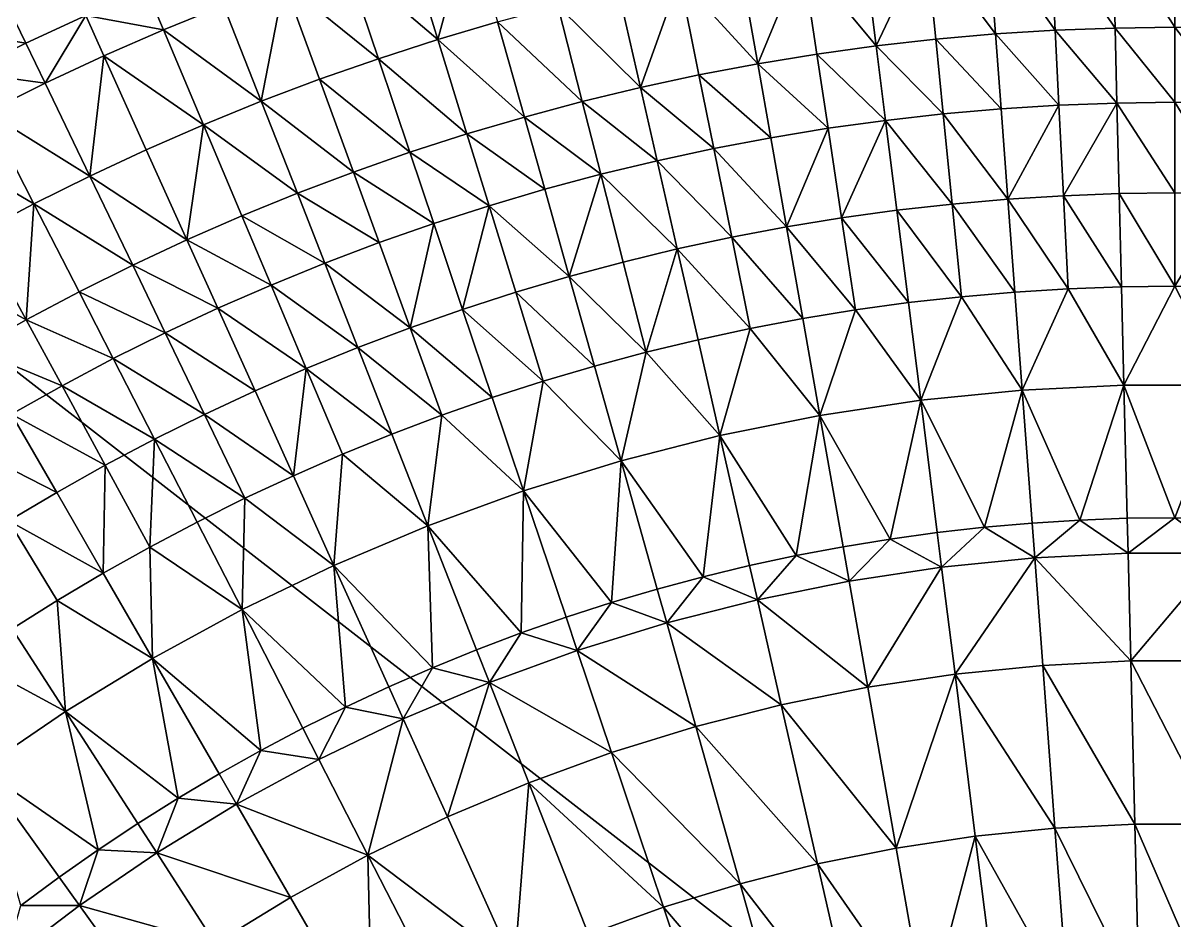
# Model space of a CAD drawing. Header units: millimetres. Extents: x -3750 to 5350, y -3750 to 3750.
# Drawn here: x -994 to 0, y 1302 to 2077 of the extents above; entities that cross this region are included whole.
import ezdxf

# ---------------------------------------------------------------- set-up
doc = ezdxf.new("R2010")
doc.units = ezdxf.units.MM
doc.header["$MEASUREMENT"] = 0
doc.layers.add('MESH_3D', color=2, linetype='CONTINUOUS')

msp = doc.modelspace()

# ---------------------------------------------------------------- linework, layer by layer
at = {"layer": 'MESH_3D'}
for points in [[(925.34, 3634.04, 32500), (-2410.45, 2872.67, 32500), (3378.63, -1627.06, 32500)], [(3378.63, -1627.06, 32500), (-2410.45, 2872.67, 32500), (-1955.38, -3199.84, 32500)], [(-662.5, 2147.77, -547.31), (-608.75, 2163.62, -547.31), (-636.28, 2062.77, -630.5)], [(-608.75, 2163.62, -547.31), (-584.66, 2077.99, -630.5), (-636.28, 2062.77, -630.5)], [(-107.6, 2155.99, -630.5), (-53.82, 2158, -630.5), (-51.69, 2072.73, -698.41)], [(-53.82, 2158, -630.5), (0, 2158.67, -630.5), (0, 2073.37, -698.41)], [(-53.82, 2158, -630.5), (0, 2073.37, -698.41), (-51.69, 2072.73, -698.41)], [(0, 2158.67, -630.5), (51.69, 2072.73, -698.41), (0, 2073.37, -698.41)], [(0, 2158.67, -630.5), (53.82, 2158, -630.5), (51.69, 2072.73, -698.41)], [(-715.84, 2130.58, -547.31), (-662.5, 2147.77, -547.31), (-636.28, 2062.77, -630.5)], [(-268.42, 2141.92, -630.5), (-214.93, 2147.94, -630.5), (-257.81, 2057.28, -698.41)], [(-214.93, 2147.94, -630.5), (-206.44, 2063.07, -698.41), (-257.81, 2057.28, -698.41)], [(-214.93, 2147.94, -630.5), (-161.32, 2152.64, -630.5), (-154.94, 2067.58, -698.41)], [(-214.93, 2147.94, -630.5), (-154.94, 2067.58, -698.41), (-206.44, 2063.07, -698.41)], [(-161.32, 2152.64, -630.5), (-107.6, 2155.99, -630.5), (-103.35, 2070.8, -698.41)], [(-161.32, 2152.64, -630.5), (-103.35, 2070.8, -698.41), (-154.94, 2067.58, -698.41)], [(-107.6, 2155.99, -630.5), (-51.69, 2072.73, -698.41), (-103.35, 2070.8, -698.41)], [(-321.73, 2134.56, -630.5), (-268.42, 2141.92, -630.5), (-257.81, 2057.28, -698.41)], [(-768.73, 2112.08, -547.31), (-715.84, 2130.58, -547.31), (-687.51, 2046.26, -630.5)], [(-715.84, 2130.58, -547.31), (-636.28, 2062.77, -630.5), (-687.51, 2046.26, -630.5)], [(-374.85, 2125.88, -630.5), (-321.73, 2134.56, -630.5), (-360.04, 2041.88, -698.41)], [(-321.73, 2134.56, -630.5), (-309.02, 2050.22, -698.41), (-360.04, 2041.88, -698.41)], [(-321.73, 2134.56, -630.5), (-257.81, 2057.28, -698.41), (-309.02, 2050.22, -698.41)], [(-427.73, 2115.87, -630.5), (-374.85, 2125.88, -630.5), (-360.04, 2041.88, -698.41)], [(-821.15, 2092.25, -547.31), (-768.73, 2112.08, -547.31), (-788.65, 2009.45, -630.5)], [(-768.73, 2112.08, -547.31), (-738.31, 2028.49, -630.5), (-788.65, 2009.45, -630.5)], [(-768.73, 2112.08, -547.31), (-687.51, 2046.26, -630.5), (-738.31, 2028.49, -630.5)], [(-480.35, 2104.55, -630.5), (-427.73, 2115.87, -630.5), (-461.37, 2021.39, -698.41)], [(-427.73, 2115.87, -630.5), (-410.83, 2032.27, -698.41), (-461.37, 2021.39, -698.41)], [(-427.73, 2115.87, -630.5), (-360.04, 2041.88, -698.41), (-410.83, 2032.27, -698.41)], [(-940.18, 2083.65, -506.08), (-887.94, 2106.44, -506.08), (-873.06, 2071.13, -547.31)], [(-887.94, 2106.44, -506.08), (-821.15, 2092.25, -547.31), (-873.06, 2071.13, -547.31)], [(-532.67, 2091.92, -630.5), (-480.35, 2104.55, -630.5), (-461.37, 2021.39, -698.41)], [(-1062.03, 2071.57, -455.71), (-1010.06, 2097.4, -455.71), (-991.83, 2059.56, -506.08)], [(-1010.06, 2097.4, -455.71), (-940.18, 2083.65, -506.08), (-991.83, 2059.56, -506.08)], [(-873.06, 2071.13, -547.31), (-821.15, 2092.25, -547.31), (-788.65, 2009.45, -630.5)], [(-584.66, 2077.99, -630.5), (-532.67, 2091.92, -630.5), (-511.62, 2009.26, -698.41)], [(-532.67, 2091.92, -630.5), (-461.37, 2021.39, -698.41), (-511.62, 2009.26, -698.41)], [(-991.83, 2059.56, -506.08), (-940.18, 2083.65, -506.08), (-975.21, 2025.04, -547.31)], [(-940.18, 2083.65, -506.08), (-924.42, 2048.72, -547.31), (-975.21, 2025.04, -547.31)], [(-940.18, 2083.65, -506.08), (-873.06, 2071.13, -547.31), (-924.42, 2048.72, -547.31)], [(-636.28, 2062.77, -630.5), (-584.66, 2077.99, -630.5), (-561.55, 1995.88, -698.41)], [(-584.66, 2077.99, -630.5), (-511.62, 2009.26, -698.41), (-561.55, 1995.88, -698.41)], [(-1062.03, 2071.57, -455.71), (-991.83, 2059.56, -506.08), (-1042.87, 2034.2, -506.08)], [(-924.42, 2048.72, -547.31), (-873.06, 2071.13, -547.31), (-838.5, 1989.16, -630.5)], [(-873.06, 2071.13, -547.31), (-788.65, 2009.45, -630.5), (-838.5, 1989.16, -630.5)], [(-154.94, 2067.58, -698.41), (-103.35, 2070.8, -698.41), (-100.12, 2006.07, -744.25)], [(-103.35, 2070.8, -698.41), (-51.69, 2072.73, -698.41), (-50.08, 2007.95, -744.25)], [(-103.35, 2070.8, -698.41), (-50.08, 2007.95, -744.25), (-100.12, 2006.07, -744.25)], [(-51.69, 2072.73, -698.41), (0, 2073.37, -698.41), (0, 2008.57, -744.25)], [(-51.69, 2072.73, -698.41), (0, 2008.57, -744.25), (-50.08, 2007.95, -744.25)], [(0, 2073.37, -698.41), (51.69, 2072.73, -698.41), (50.08, 2007.95, -744.25)], [(0, 2073.37, -698.41), (50.08, 2007.95, -744.25), (0, 2008.57, -744.25)], [(-1042.87, 2034.2, -506.08), (-991.83, 2059.56, -506.08), (-975.21, 2025.04, -547.31)], [(-687.51, 2046.26, -630.5), (-636.28, 2062.77, -630.5), (-611.14, 1981.26, -698.41)], [(-636.28, 2062.77, -630.5), (-561.55, 1995.88, -698.41), (-611.14, 1981.26, -698.41)], [(-257.81, 2057.28, -698.41), (-206.44, 2063.07, -698.41), (-199.99, 1998.59, -744.25)], [(-206.44, 2063.07, -698.41), (-154.94, 2067.58, -698.41), (-150.1, 2002.95, -744.25)], [(-206.44, 2063.07, -698.41), (-150.1, 2002.95, -744.25), (-199.99, 1998.59, -744.25)], [(-154.94, 2067.58, -698.41), (-100.12, 2006.07, -744.25), (-150.1, 2002.95, -744.25)], [(-975.21, 2025.04, -547.31), (-924.42, 2048.72, -547.31), (-936.61, 1944.9, -630.5)], [(-924.42, 2048.72, -547.31), (-887.83, 1967.64, -630.5), (-936.61, 1944.9, -630.5)], [(-924.42, 2048.72, -547.31), (-838.5, 1989.16, -630.5), (-887.83, 1967.64, -630.5)], [(-360.04, 2041.88, -698.41), (-309.02, 2050.22, -698.41), (-299.36, 1986.14, -744.25)], [(-309.02, 2050.22, -698.41), (-257.81, 2057.28, -698.41), (-249.75, 1992.98, -744.25)], [(-309.02, 2050.22, -698.41), (-249.75, 1992.98, -744.25), (-299.36, 1986.14, -744.25)], [(-257.81, 2057.28, -698.41), (-199.99, 1998.59, -744.25), (-249.75, 1992.98, -744.25)], [(-738.31, 2028.49, -630.5), (-687.51, 2046.26, -630.5), (-660.34, 1965.41, -698.41)], [(-687.51, 2046.26, -630.5), (-611.14, 1981.26, -698.41), (-660.34, 1965.41, -698.41)], [(-410.83, 2032.27, -698.41), (-360.04, 2041.88, -698.41), (-348.78, 1978.06, -744.25)], [(-360.04, 2041.88, -698.41), (-299.36, 1986.14, -744.25), (-348.78, 1978.06, -744.25)], [(-1042.87, 2034.2, -506.08), (-975.21, 2025.04, -547.31), (-1025.39, 2000.1, -547.31)], [(-788.65, 2009.45, -630.5), (-738.31, 2028.49, -630.5), (-709.14, 1948.34, -698.41)], [(-738.31, 2028.49, -630.5), (-660.34, 1965.41, -698.41), (-709.14, 1948.34, -698.41)], [(-461.37, 2021.39, -698.41), (-410.83, 2032.27, -698.41), (-397.99, 1968.75, -744.25)], [(-410.83, 2032.27, -698.41), (-348.78, 1978.06, -744.25), (-397.99, 1968.75, -744.25)], [(-1025.39, 2000.1, -547.31), (-975.21, 2025.04, -547.31), (-936.61, 1944.9, -630.5)], [(-511.62, 2009.26, -698.41), (-461.37, 2021.39, -698.41), (-446.95, 1958.21, -744.25)], [(-461.37, 2021.39, -698.41), (-397.99, 1968.75, -744.25), (-446.95, 1958.21, -744.25)], [(-838.5, 1989.16, -630.5), (-788.65, 2009.45, -630.5), (-757.49, 1930.05, -698.41)], [(-788.65, 2009.45, -630.5), (-709.14, 1948.34, -698.41), (-757.49, 1930.05, -698.41)], [(-561.55, 1995.88, -698.41), (-511.62, 2009.26, -698.41), (-495.63, 1946.46, -744.25)], [(-511.62, 2009.26, -698.41), (-446.95, 1958.21, -744.25), (-495.63, 1946.46, -744.25)], [(-50.08, 2007.95, -744.25), (0, 2008.57, -744.25), (0, 1930.38, -794.3)], [(0, 2008.57, -744.25), (48.13, 1929.78, -794.3), (0, 1930.38, -794.3)], [(0, 2008.57, -744.25), (50.08, 2007.95, -744.25), (48.13, 1929.78, -794.3)], [(-1074.94, 1973.91, -547.31), (-1025.39, 2000.1, -547.31), (-984.81, 1920.94, -630.5)], [(-1025.39, 2000.1, -547.31), (-936.61, 1944.9, -630.5), (-984.81, 1920.94, -630.5)], [(-249.75, 1992.98, -744.25), (-199.99, 1998.59, -744.25), (-192.2, 1920.79, -794.3)], [(-199.99, 1998.59, -744.25), (-150.1, 2002.95, -744.25), (-144.26, 1924.98, -794.3)], [(-199.99, 1998.59, -744.25), (-144.26, 1924.98, -794.3), (-192.2, 1920.79, -794.3)], [(-150.1, 2002.95, -744.25), (-100.12, 2006.07, -744.25), (-144.26, 1924.98, -794.3)], [(-100.12, 2006.07, -744.25), (-96.22, 1927.98, -794.3), (-144.26, 1924.98, -794.3)], [(-100.12, 2006.07, -744.25), (-50.08, 2007.95, -744.25), (-96.22, 1927.98, -794.3)], [(-50.08, 2007.95, -744.25), (-48.13, 1929.78, -794.3), (-96.22, 1927.98, -794.3)], [(-50.08, 2007.95, -744.25), (0, 1930.38, -794.3), (-48.13, 1929.78, -794.3)], [(-887.83, 1967.64, -630.5), (-838.5, 1989.16, -630.5), (-852.75, 1889.89, -698.41)], [(-838.5, 1989.16, -630.5), (-805.37, 1910.57, -698.41), (-852.75, 1889.89, -698.41)], [(-838.5, 1989.16, -630.5), (-757.49, 1930.05, -698.41), (-805.37, 1910.57, -698.41)], [(-611.14, 1981.26, -698.41), (-561.55, 1995.88, -698.41), (-544, 1933.5, -744.25)], [(-561.55, 1995.88, -698.41), (-495.63, 1946.46, -744.25), (-544, 1933.5, -744.25)], [(-299.36, 1986.14, -744.25), (-249.75, 1992.98, -744.25), (-287.71, 1908.82, -794.3)], [(-249.75, 1992.98, -744.25), (-240.03, 1915.4, -794.3), (-287.71, 1908.82, -794.3)], [(-249.75, 1992.98, -744.25), (-192.2, 1920.79, -794.3), (-240.03, 1915.4, -794.3)], [(-660.34, 1965.41, -698.41), (-611.14, 1981.26, -698.41), (-592.04, 1919.34, -744.25)], [(-611.14, 1981.26, -698.41), (-544, 1933.5, -744.25), (-592.04, 1919.34, -744.25)], [(-348.78, 1978.06, -744.25), (-299.36, 1986.14, -744.25), (-335.21, 1901.05, -794.3)], [(-299.36, 1986.14, -744.25), (-287.71, 1908.82, -794.3), (-335.21, 1901.05, -794.3)], [(-1074.94, 1973.91, -547.31), (-984.81, 1920.94, -630.5), (-1032.39, 1895.79, -630.5)], [(-446.95, 1958.21, -744.25), (-397.99, 1968.75, -744.25), (-382.5, 1892.1, -794.3)], [(-397.99, 1968.75, -744.25), (-348.78, 1978.06, -744.25), (-335.21, 1901.05, -794.3)], [(-397.99, 1968.75, -744.25), (-335.21, 1901.05, -794.3), (-382.5, 1892.1, -794.3)], [(-936.61, 1944.9, -630.5), (-887.83, 1967.64, -630.5), (-852.75, 1889.89, -698.41)], [(-709.14, 1948.34, -698.41), (-660.34, 1965.41, -698.41), (-639.7, 1903.98, -744.25)], [(-660.34, 1965.41, -698.41), (-592.04, 1919.34, -744.25), (-639.7, 1903.98, -744.25)], [(-495.63, 1946.46, -744.25), (-446.95, 1958.21, -744.25), (-429.55, 1881.98, -794.3)], [(-446.95, 1958.21, -744.25), (-382.5, 1892.1, -794.3), (-429.55, 1881.98, -794.3)], [(-984.81, 1920.94, -630.5), (-936.61, 1944.9, -630.5), (-899.6, 1868.05, -698.41)], [(-936.61, 1944.9, -630.5), (-852.75, 1889.89, -698.41), (-899.6, 1868.05, -698.41)], [(-757.49, 1930.05, -698.41), (-709.14, 1948.34, -698.41), (-686.97, 1887.44, -744.25)], [(-709.14, 1948.34, -698.41), (-639.7, 1903.98, -744.25), (-686.97, 1887.44, -744.25)], [(-544, 1933.5, -744.25), (-495.63, 1946.46, -744.25), (-522.82, 1858.23, -794.3)], [(-495.63, 1946.46, -744.25), (-476.34, 1870.69, -794.3), (-522.82, 1858.23, -794.3)], [(-495.63, 1946.46, -744.25), (-429.55, 1881.98, -794.3), (-476.34, 1870.69, -794.3)], [(-805.37, 1910.57, -698.41), (-757.49, 1930.05, -698.41), (-733.81, 1869.73, -744.25)], [(-757.49, 1930.05, -698.41), (-686.97, 1887.44, -744.25), (-733.81, 1869.73, -744.25)], [(-592.04, 1919.34, -744.25), (-544, 1933.5, -744.25), (-522.82, 1858.23, -794.3)], [(-96.22, 1927.98, -794.3), (-48.13, 1929.78, -794.3), (-46.12, 1849.42, -840.76)], [(-48.13, 1929.78, -794.3), (0, 1930.38, -794.3), (0, 1850, -840.76)], [(-48.13, 1929.78, -794.3), (0, 1850, -840.76), (-46.12, 1849.42, -840.76)], [(0, 1930.38, -794.3), (48.13, 1929.78, -794.3), (0, 1850, -840.76)], [(48.13, 1929.78, -794.3), (46.12, 1849.42, -840.76), (0, 1850, -840.76)], [(-1032.39, 1895.79, -630.5), (-984.81, 1920.94, -630.5), (-991.6, 1820.88, -698.41)], [(-984.81, 1920.94, -630.5), (-945.9, 1845.04, -698.41), (-991.6, 1820.88, -698.41)], [(-984.81, 1920.94, -630.5), (-899.6, 1868.05, -698.41), (-945.9, 1845.04, -698.41)], [(-639.7, 1903.98, -744.25), (-592.04, 1919.34, -744.25), (-614.8, 1829.86, -794.3)], [(-592.04, 1919.34, -744.25), (-568.99, 1844.62, -794.3), (-614.8, 1829.86, -794.3)], [(-592.04, 1919.34, -744.25), (-522.82, 1858.23, -794.3), (-568.99, 1844.62, -794.3)], [(-240.03, 1915.4, -794.3), (-192.2, 1920.79, -794.3), (-184.2, 1840.81, -840.76)], [(-192.2, 1920.79, -794.3), (-144.26, 1924.98, -794.3), (-138.25, 1844.83, -840.76)], [(-192.2, 1920.79, -794.3), (-138.25, 1844.83, -840.76), (-184.2, 1840.81, -840.76)], [(-144.26, 1924.98, -794.3), (-96.22, 1927.98, -794.3), (-92.21, 1847.7, -840.76)], [(-144.26, 1924.98, -794.3), (-92.21, 1847.7, -840.76), (-138.25, 1844.83, -840.76)], [(-96.22, 1927.98, -794.3), (-46.12, 1849.42, -840.76), (-92.21, 1847.7, -840.76)], [(-852.75, 1889.89, -698.41), (-805.37, 1910.57, -698.41), (-780.2, 1850.85, -744.25)], [(-805.37, 1910.57, -698.41), (-733.81, 1869.73, -744.25), (-780.2, 1850.85, -744.25)], [(-287.71, 1908.82, -794.3), (-240.03, 1915.4, -794.3), (-230.04, 1835.64, -840.76)], [(-240.03, 1915.4, -794.3), (-184.2, 1840.81, -840.76), (-230.04, 1835.64, -840.76)], [(-686.97, 1887.44, -744.25), (-639.7, 1903.98, -744.25), (-660.23, 1813.96, -794.3)], [(-639.7, 1903.98, -744.25), (-614.8, 1829.86, -794.3), (-660.23, 1813.96, -794.3)], [(-382.5, 1892.1, -794.3), (-335.21, 1901.05, -794.3), (-321.25, 1821.89, -840.76)], [(-335.21, 1901.05, -794.3), (-287.71, 1908.82, -794.3), (-275.73, 1829.34, -840.76)], [(-335.21, 1901.05, -794.3), (-275.73, 1829.34, -840.76), (-321.25, 1821.89, -840.76)], [(-287.71, 1908.82, -794.3), (-230.04, 1835.64, -840.76), (-275.73, 1829.34, -840.76)], [(-1079.34, 1869.46, -630.5), (-1032.39, 1895.79, -630.5), (-991.6, 1820.88, -698.41)], [(-899.6, 1868.05, -698.41), (-852.75, 1889.89, -698.41), (-826.1, 1830.82, -744.25)], [(-852.75, 1889.89, -698.41), (-780.2, 1850.85, -744.25), (-826.1, 1830.82, -744.25)], [(-429.55, 1881.98, -794.3), (-382.5, 1892.1, -794.3), (-366.57, 1813.32, -840.76)], [(-382.5, 1892.1, -794.3), (-321.25, 1821.89, -840.76), (-366.57, 1813.32, -840.76)], [(-733.81, 1869.73, -744.25), (-686.97, 1887.44, -744.25), (-660.23, 1813.96, -794.3)], [(-476.34, 1870.69, -794.3), (-429.55, 1881.98, -794.3), (-456.5, 1792.79, -840.76)], [(-429.55, 1881.98, -794.3), (-411.66, 1803.62, -840.76), (-456.5, 1792.79, -840.76)], [(-429.55, 1881.98, -794.3), (-366.57, 1813.32, -840.76), (-411.66, 1803.62, -840.76)], [(-1079.34, 1869.46, -630.5), (-991.6, 1820.88, -698.41), (-1036.69, 1795.6, -698.41)], [(-780.2, 1850.85, -744.25), (-733.81, 1869.73, -744.25), (-705.25, 1796.94, -794.3)], [(-733.81, 1869.73, -744.25), (-660.23, 1813.96, -794.3), (-705.25, 1796.94, -794.3)], [(-522.82, 1858.23, -794.3), (-476.34, 1870.69, -794.3), (-456.5, 1792.79, -840.76)], [(-945.9, 1845.04, -698.41), (-899.6, 1868.05, -698.41), (-871.49, 1809.66, -744.25)], [(-899.6, 1868.05, -698.41), (-826.1, 1830.82, -744.25), (-871.49, 1809.66, -744.25)], [(-826.1, 1830.82, -744.25), (-780.2, 1850.85, -744.25), (-749.83, 1778.8, -794.3)], [(-780.2, 1850.85, -744.25), (-705.25, 1796.94, -794.3), (-749.83, 1778.8, -794.3)], [(-568.99, 1844.62, -794.3), (-522.82, 1858.23, -794.3), (-501.05, 1780.85, -840.76)], [(-522.82, 1858.23, -794.3), (-456.5, 1792.79, -840.76), (-501.05, 1780.85, -840.76)], [(-44, 1764.53, -885.22), (-92.21, 1847.7, -840.76), (-46.12, 1849.42, -840.76)], [(-44, 1764.53, -885.22), (-46.12, 1849.42, -840.76), (0, 1850, -840.76)], [(-44, 1764.53, -885.22), (0, 1850, -840.76), (44, 1764.53, -885.22)], [(44, 1764.53, -885.22), (0, 1850, -840.76), (46.12, 1849.42, -840.76)], [(-991.6, 1820.88, -698.41), (-945.9, 1845.04, -698.41), (-916.33, 1787.37, -744.25)], [(-945.9, 1845.04, -698.41), (-871.49, 1809.66, -744.25), (-916.33, 1787.37, -744.25)], [(-614.8, 1829.86, -794.3), (-568.99, 1844.62, -794.3), (-545.3, 1767.81, -840.76)], [(-568.99, 1844.62, -794.3), (-501.05, 1780.85, -840.76), (-545.3, 1767.81, -840.76)], [(-219.48, 1751.38, -885.22), (-230.04, 1835.64, -840.76), (-184.2, 1840.81, -840.76)], [(-219.48, 1751.38, -885.22), (-184.2, 1840.81, -840.76), (-131.9, 1760.15, -885.22)], [(-131.9, 1760.15, -885.22), (-184.2, 1840.81, -840.76), (-138.25, 1844.83, -840.76)], [(-131.9, 1760.15, -885.22), (-138.25, 1844.83, -840.76), (-92.21, 1847.7, -840.76)], [(-131.9, 1760.15, -885.22), (-92.21, 1847.7, -840.76), (-44, 1764.53, -885.22)], [(-871.49, 1809.66, -744.25), (-826.1, 1830.82, -744.25), (-793.94, 1759.55, -794.3)], [(-826.1, 1830.82, -744.25), (-749.83, 1778.8, -794.3), (-793.94, 1759.55, -794.3)], [(-660.23, 1813.96, -794.3), (-614.8, 1829.86, -794.3), (-589.2, 1753.67, -840.76)], [(-614.8, 1829.86, -794.3), (-545.3, 1767.81, -840.76), (-589.2, 1753.67, -840.76)], [(-219.48, 1751.38, -885.22), (-275.73, 1829.34, -840.76), (-230.04, 1835.64, -840.76)], [(-1036.69, 1795.6, -698.41), (-991.6, 1820.88, -698.41), (-960.61, 1763.97, -744.25)], [(-991.6, 1820.88, -698.41), (-916.33, 1787.37, -744.25), (-960.61, 1763.97, -744.25)], [(-306.5, 1738.27, -885.22), (-366.57, 1813.32, -840.76), (-321.25, 1821.89, -840.76)], [(-306.5, 1738.27, -885.22), (-321.25, 1821.89, -840.76), (-275.73, 1829.34, -840.76)], [(-306.5, 1738.27, -885.22), (-275.73, 1829.34, -840.76), (-219.48, 1751.38, -885.22)], [(-916.33, 1787.37, -744.25), (-871.49, 1809.66, -744.25), (-837.56, 1739.21, -794.3)], [(-871.49, 1809.66, -744.25), (-793.94, 1759.55, -794.3), (-837.56, 1739.21, -794.3)], [(-705.25, 1796.94, -794.3), (-660.23, 1813.96, -794.3), (-632.74, 1738.43, -840.76)], [(-660.23, 1813.96, -794.3), (-589.2, 1753.67, -840.76), (-632.74, 1738.43, -840.76)], [(-392.77, 1720.83, -885.22), (-411.66, 1803.62, -840.76), (-366.57, 1813.32, -840.76)], [(-392.77, 1720.83, -885.22), (-366.57, 1813.32, -840.76), (-306.5, 1738.27, -885.22)], [(-392.77, 1720.83, -885.22), (-456.5, 1792.79, -840.76), (-411.66, 1803.62, -840.76)], [(-1036.69, 1795.6, -698.41), (-960.61, 1763.97, -744.25), (-1004.29, 1739.47, -744.25)], [(-749.83, 1778.8, -794.3), (-705.25, 1796.94, -794.3), (-675.88, 1722.12, -840.76)], [(-705.25, 1796.94, -794.3), (-632.74, 1738.43, -840.76), (-675.88, 1722.12, -840.76)], [(-478.06, 1699.11, -885.22), (-501.05, 1780.85, -840.76), (-456.5, 1792.79, -840.76)], [(-478.06, 1699.11, -885.22), (-456.5, 1792.79, -840.76), (-392.77, 1720.83, -885.22)], [(-960.61, 1763.97, -744.25), (-916.33, 1787.37, -744.25), (-880.66, 1717.79, -794.3)], [(-916.33, 1787.37, -744.25), (-837.56, 1739.21, -794.3), (-880.66, 1717.79, -794.3)], [(-478.06, 1699.11, -885.22), (-545.3, 1767.81, -840.76), (-501.05, 1780.85, -840.76)], [(-793.94, 1759.55, -794.3), (-749.83, 1778.8, -794.3), (-760.88, 1686.29, -840.76)], [(-749.83, 1778.8, -794.3), (-718.6, 1704.73, -840.76), (-760.88, 1686.29, -840.76)], [(-749.83, 1778.8, -794.3), (-675.88, 1722.12, -840.76), (-718.6, 1704.73, -840.76)], [(-1004.29, 1739.47, -744.25), (-960.61, 1763.97, -744.25), (-923.21, 1695.3, -794.3)], [(-960.61, 1763.97, -744.25), (-880.66, 1717.79, -794.3), (-923.21, 1695.3, -794.3)], [(-562.15, 1673.17, -885.22), (-589.2, 1753.67, -840.76), (-545.3, 1767.81, -840.76)], [(-562.15, 1673.17, -885.22), (-545.3, 1767.81, -840.76), (-478.06, 1699.11, -885.22)], [(-219.48, 1751.38, -885.22), (-131.9, 1760.15, -885.22), (-164.29, 1641.8, -939.08)], [(-131.9, 1760.15, -885.22), (-123.3, 1645.39, -939.08), (-164.29, 1641.8, -939.08)], [(-131.9, 1760.15, -885.22), (-44, 1764.53, -885.22), (-82.25, 1647.95, -939.08)], [(-131.9, 1760.15, -885.22), (-82.25, 1647.95, -939.08), (-123.3, 1645.39, -939.08)], [(-44, 1764.53, -885.22), (-41.14, 1649.49, -939.08), (-82.25, 1647.95, -939.08)], [(-44, 1764.53, -885.22), (0, 1650, -939.08), (-41.14, 1649.49, -939.08)], [(-44, 1764.53, -885.22), (44, 1764.53, -885.22), (0, 1650, -939.08)], [(44, 1764.53, -885.22), (41.14, 1649.49, -939.08), (0, 1650, -939.08)], [(-837.56, 1739.21, -794.3), (-793.94, 1759.55, -794.3), (-760.88, 1686.29, -840.76)], [(-562.15, 1673.17, -885.22), (-632.74, 1738.43, -840.76), (-589.2, 1753.67, -840.76)], [(-306.5, 1738.27, -885.22), (-219.48, 1751.38, -885.22), (-245.92, 1631.57, -939.08)], [(-219.48, 1751.38, -885.22), (-205.17, 1637.19, -939.08), (-245.92, 1631.57, -939.08)], [(-219.48, 1751.38, -885.22), (-164.29, 1641.8, -939.08), (-205.17, 1637.19, -939.08)], [(-1047.34, 1713.9, -744.25), (-1004.29, 1739.47, -744.25), (-965.19, 1671.76, -794.3)], [(-1004.29, 1739.47, -744.25), (-923.21, 1695.3, -794.3), (-965.19, 1671.76, -794.3)], [(-880.66, 1717.79, -794.3), (-837.56, 1739.21, -794.3), (-802.68, 1666.79, -840.76)], [(-837.56, 1739.21, -794.3), (-760.88, 1686.29, -840.76), (-802.68, 1666.79, -840.76)], [(-644.86, 1643.07, -885.22), (-675.88, 1722.12, -840.76), (-632.74, 1738.43, -840.76)], [(-644.86, 1643.07, -885.22), (-632.74, 1738.43, -840.76), (-562.15, 1673.17, -885.22)], [(-392.77, 1720.83, -885.22), (-306.5, 1738.27, -885.22), (-326.94, 1617.28, -939.08)], [(-306.5, 1738.27, -885.22), (-286.52, 1624.93, -939.08), (-326.94, 1617.28, -939.08)], [(-306.5, 1738.27, -885.22), (-245.92, 1631.57, -939.08), (-286.52, 1624.93, -939.08)], [(-644.86, 1643.07, -885.22), (-718.6, 1704.73, -840.76), (-675.88, 1722.12, -840.76)], [(-478.06, 1699.11, -885.22), (-392.77, 1720.83, -885.22), (-407.15, 1598.98, -939.08)], [(-392.77, 1720.83, -885.22), (-367.16, 1608.63, -939.08), (-407.15, 1598.98, -939.08)], [(-392.77, 1720.83, -885.22), (-326.94, 1617.28, -939.08), (-367.16, 1608.63, -939.08)], [(-1047.34, 1713.9, -744.25), (-965.19, 1671.76, -794.3), (-1006.57, 1647.17, -794.3)], [(-923.21, 1695.3, -794.3), (-880.66, 1717.79, -794.3), (-884.77, 1624.71, -840.76)], [(-880.66, 1717.79, -794.3), (-843.99, 1646.26, -840.76), (-884.77, 1624.71, -840.76)], [(-880.66, 1717.79, -794.3), (-802.68, 1666.79, -840.76), (-843.99, 1646.26, -840.76)], [(-725.96, 1608.88, -885.22), (-760.88, 1686.29, -840.76), (-718.6, 1704.73, -840.76)], [(-725.96, 1608.88, -885.22), (-718.6, 1704.73, -840.76), (-644.86, 1643.07, -885.22)], [(-965.19, 1671.76, -794.3), (-923.21, 1695.3, -794.3), (-925, 1602.15, -840.76)], [(-923.21, 1695.3, -794.3), (-884.77, 1624.71, -840.76), (-925, 1602.15, -840.76)], [(-562.15, 1673.17, -885.22), (-478.06, 1699.11, -885.22), (-486.35, 1576.7, -939.08)], [(-478.06, 1699.11, -885.22), (-446.89, 1588.33, -939.08), (-486.35, 1576.7, -939.08)], [(-478.06, 1699.11, -885.22), (-407.15, 1598.98, -939.08), (-446.89, 1588.33, -939.08)], [(-725.96, 1608.88, -885.22), (-802.68, 1666.79, -840.76), (-760.88, 1686.29, -840.76)], [(-1006.57, 1647.17, -794.3), (-965.19, 1671.76, -794.3), (-925, 1602.15, -840.76)], [(-644.86, 1643.07, -885.22), (-562.15, 1673.17, -885.22), (-564.33, 1550.49, -939.08)], [(-562.15, 1673.17, -885.22), (-525.5, 1564.08, -939.08), (-564.33, 1550.49, -939.08)], [(-562.15, 1673.17, -885.22), (-486.35, 1576.7, -939.08), (-525.5, 1564.08, -939.08)], [(-805.25, 1570.7, -885.22), (-843.99, 1646.26, -840.76), (-802.68, 1666.79, -840.76)], [(-805.25, 1570.7, -885.22), (-802.68, 1666.79, -840.76), (-725.96, 1608.88, -885.22)], [(-1006.57, 1647.17, -794.3), (-925, 1602.15, -840.76), (-964.66, 1578.59, -840.76)], [(-1006.57, 1647.17, -794.3), (-964.66, 1578.59, -840.76), (-1003.71, 1554.05, -840.76)], [(-805.25, 1570.7, -885.22), (-884.77, 1624.71, -840.76), (-843.99, 1646.26, -840.76)], [(-725.96, 1608.88, -885.22), (-644.86, 1643.07, -885.22), (-640.92, 1520.44, -939.08)], [(-644.86, 1643.07, -885.22), (-564.33, 1550.49, -939.08), (-602.81, 1535.94, -939.08)], [(-644.86, 1643.07, -885.22), (-602.81, 1535.94, -939.08), (-640.92, 1520.44, -939.08)], [(-201.41, 1607.21, -952.14), (-205.17, 1637.19, -939.08), (-164.29, 1641.8, -939.08)], [(-201.41, 1607.21, -952.14), (-164.29, 1641.8, -939.08), (-121.05, 1615.25, -952.14)], [(-121.05, 1615.25, -952.14), (-164.29, 1641.8, -939.08), (-123.3, 1645.39, -939.08)], [(-121.05, 1615.25, -952.14), (-123.3, 1645.39, -939.08), (-82.25, 1647.95, -939.08)], [(-121.05, 1615.25, -952.14), (-82.25, 1647.95, -939.08), (-40.38, 1619.28, -952.14)], [(-40.38, 1619.28, -952.14), (-82.25, 1647.95, -939.08), (-41.14, 1649.49, -939.08)], [(-40.38, 1619.28, -952.14), (-41.14, 1649.49, -939.08), (0, 1650, -939.08)], [(-40.38, 1619.28, -952.14), (0, 1650, -939.08), (40.38, 1619.28, -952.14)], [(40.38, 1619.28, -952.14), (0, 1650, -939.08), (41.14, 1649.49, -939.08)], [(-281.27, 1595.17, -952.14), (-286.52, 1624.93, -939.08), (-245.92, 1631.57, -939.08)], [(-281.27, 1595.17, -952.14), (-245.92, 1631.57, -939.08), (-201.41, 1607.21, -952.14)], [(-201.41, 1607.21, -952.14), (-245.92, 1631.57, -939.08), (-205.17, 1637.19, -939.08)], [(-882.54, 1528.61, -885.22), (-925, 1602.15, -840.76), (-884.77, 1624.71, -840.76)], [(-882.54, 1528.61, -885.22), (-884.77, 1624.71, -840.76), (-805.25, 1570.7, -885.22)], [(-281.27, 1595.17, -952.14), (-326.94, 1617.28, -939.08), (-286.52, 1624.93, -939.08)], [(-360.44, 1579.17, -952.14), (-367.16, 1608.63, -939.08), (-326.94, 1617.28, -939.08)], [(-360.44, 1579.17, -952.14), (-326.94, 1617.28, -939.08), (-281.27, 1595.17, -952.14)], [(-201.41, 1607.21, -952.14), (-121.05, 1615.25, -952.14), (-189.85, 1514.97, -989.8)], [(-121.05, 1615.25, -952.14), (-114.1, 1522.55, -989.8), (-189.85, 1514.97, -989.8)], [(-121.05, 1615.25, -952.14), (-40.38, 1619.28, -952.14), (-38.06, 1526.35, -989.8)], [(-121.05, 1615.25, -952.14), (-38.06, 1526.35, -989.8), (-114.1, 1522.55, -989.8)], [(-40.38, 1619.28, -952.14), (40.38, 1619.28, -952.14), (-38.06, 1526.35, -989.8)], [(40.38, 1619.28, -952.14), (38.06, 1526.35, -989.8), (-38.06, 1526.35, -989.8)], [(-882.54, 1528.61, -885.22), (-964.66, 1578.59, -840.76), (-925, 1602.15, -840.76)], [(-805.25, 1570.7, -885.22), (-725.96, 1608.88, -885.22), (-715.91, 1486.6, -939.08)], [(-725.96, 1608.88, -885.22), (-640.92, 1520.44, -939.08), (-678.62, 1503.98, -939.08)], [(-725.96, 1608.88, -885.22), (-678.62, 1503.98, -939.08), (-715.91, 1486.6, -939.08)], [(-360.44, 1579.17, -952.14), (-407.15, 1598.98, -939.08), (-367.16, 1608.63, -939.08)], [(-281.27, 1595.17, -952.14), (-201.41, 1607.21, -952.14), (-265.13, 1503.63, -989.8)], [(-201.41, 1607.21, -952.14), (-189.85, 1514.97, -989.8), (-265.13, 1503.63, -989.8)], [(-438.7, 1559.24, -952.14), (-446.89, 1588.33, -939.08), (-407.15, 1598.98, -939.08)], [(-438.7, 1559.24, -952.14), (-407.15, 1598.98, -939.08), (-360.44, 1579.17, -952.14)], [(-360.44, 1579.17, -952.14), (-281.27, 1595.17, -952.14), (-265.13, 1503.63, -989.8)], [(-438.7, 1559.24, -952.14), (-486.35, 1576.7, -939.08), (-446.89, 1588.33, -939.08)], [(-957.64, 1482.71, -885.22), (-1003.71, 1554.05, -840.76), (-964.66, 1578.59, -840.76)], [(-957.64, 1482.71, -885.22), (-964.66, 1578.59, -840.76), (-882.54, 1528.61, -885.22)], [(-515.88, 1535.43, -952.14), (-525.5, 1564.08, -939.08), (-486.35, 1576.7, -939.08)], [(-515.88, 1535.43, -952.14), (-486.35, 1576.7, -939.08), (-438.7, 1559.24, -952.14)], [(-438.7, 1559.24, -952.14), (-360.44, 1579.17, -952.14), (-339.75, 1488.54, -989.8)], [(-360.44, 1579.17, -952.14), (-265.13, 1503.63, -989.8), (-339.75, 1488.54, -989.8)], [(-882.54, 1528.61, -885.22), (-805.25, 1570.7, -885.22), (-789.12, 1449.07, -939.08)], [(-805.25, 1570.7, -885.22), (-715.91, 1486.6, -939.08), (-752.75, 1468.29, -939.08)], [(-805.25, 1570.7, -885.22), (-752.75, 1468.29, -939.08), (-789.12, 1449.07, -939.08)], [(-515.88, 1535.43, -952.14), (-564.33, 1550.49, -939.08), (-525.5, 1564.08, -939.08)], [(-957.64, 1482.71, -885.22), (-1042.14, 1528.54, -840.76), (-1003.71, 1554.05, -840.76)], [(-515.88, 1535.43, -952.14), (-438.7, 1559.24, -952.14), (-413.52, 1469.75, -989.8)], [(-438.7, 1559.24, -952.14), (-339.75, 1488.54, -989.8), (-413.52, 1469.75, -989.8)], [(-591.77, 1507.81, -952.14), (-602.81, 1535.94, -939.08), (-564.33, 1550.49, -939.08)], [(-591.77, 1507.81, -952.14), (-564.33, 1550.49, -939.08), (-515.88, 1535.43, -952.14)], [(-591.77, 1507.81, -952.14), (-640.92, 1520.44, -939.08), (-602.81, 1535.94, -939.08)], [(-591.77, 1507.81, -952.14), (-515.88, 1535.43, -952.14), (-486.27, 1447.32, -989.8)], [(-515.88, 1535.43, -952.14), (-413.52, 1469.75, -989.8), (-486.27, 1447.32, -989.8)], [(-1030.36, 1433.14, -885.22), (-1042.14, 1528.54, -840.76), (-957.64, 1482.71, -885.22)], [(-957.64, 1482.71, -885.22), (-882.54, 1528.61, -885.22), (-860.37, 1407.93, -939.08)], [(-882.54, 1528.61, -885.22), (-789.12, 1449.07, -939.08), (-825, 1428.94, -939.08)], [(-882.54, 1528.61, -885.22), (-825, 1428.94, -939.08), (-860.37, 1407.93, -939.08)], [(-189.85, 1514.97, -989.8), (-114.1, 1522.55, -989.8), (-103.57, 1382.02, -1040.35)], [(-114.1, 1522.55, -989.8), (-38.06, 1526.35, -989.8), (-34.55, 1385.46, -1040.35)], [(-114.1, 1522.55, -989.8), (-34.55, 1385.46, -1040.35), (-103.57, 1382.02, -1040.35)], [(-38.06, 1526.35, -989.8), (38.06, 1526.35, -989.8), (34.55, 1385.46, -1040.35)], [(-38.06, 1526.35, -989.8), (34.55, 1385.46, -1040.35), (-34.55, 1385.46, -1040.35)], [(-666.19, 1476.44, -952.14), (-678.62, 1503.98, -939.08), (-640.92, 1520.44, -939.08)], [(-666.19, 1476.44, -952.14), (-640.92, 1520.44, -939.08), (-591.77, 1507.81, -952.14)], [(-265.13, 1503.63, -989.8), (-189.85, 1514.97, -989.8), (-240.66, 1364.84, -1040.35)], [(-189.85, 1514.97, -989.8), (-172.33, 1375.14, -1040.35), (-240.66, 1364.84, -1040.35)], [(-189.85, 1514.97, -989.8), (-103.57, 1382.02, -1040.35), (-172.33, 1375.14, -1040.35)], [(-666.19, 1476.44, -952.14), (-715.91, 1486.6, -939.08), (-678.62, 1503.98, -939.08)], [(-666.19, 1476.44, -952.14), (-591.77, 1507.81, -952.14), (-627.96, 1391.71, -989.8)], [(-591.77, 1507.81, -952.14), (-557.81, 1421.28, -989.8), (-627.96, 1391.71, -989.8)], [(-591.77, 1507.81, -952.14), (-486.27, 1447.32, -989.8), (-557.81, 1421.28, -989.8)], [(-339.75, 1488.54, -989.8), (-265.13, 1503.63, -989.8), (-240.66, 1364.84, -1040.35)], [(-1030.36, 1433.14, -885.22), (-957.64, 1482.71, -885.22), (-929.48, 1363.29, -939.08)], [(-957.64, 1482.71, -885.22), (-860.37, 1407.93, -939.08), (-895.2, 1386.04, -939.08)], [(-957.64, 1482.71, -885.22), (-895.2, 1386.04, -939.08), (-929.48, 1363.29, -939.08)], [(-738.96, 1441.4, -952.14), (-752.75, 1468.29, -939.08), (-715.91, 1486.6, -939.08)], [(-738.96, 1441.4, -952.14), (-715.91, 1486.6, -939.08), (-666.19, 1476.44, -952.14)], [(-413.52, 1469.75, -989.8), (-339.75, 1488.54, -989.8), (-308.39, 1351.15, -1040.35)], [(-339.75, 1488.54, -989.8), (-240.66, 1364.84, -1040.35), (-308.39, 1351.15, -1040.35)], [(-738.96, 1441.4, -952.14), (-666.19, 1476.44, -952.14), (-696.55, 1358.67, -989.8)], [(-666.19, 1476.44, -952.14), (-627.96, 1391.71, -989.8), (-696.55, 1358.67, -989.8)], [(-738.96, 1441.4, -952.14), (-789.12, 1449.07, -939.08), (-752.75, 1468.29, -939.08)], [(-486.27, 1447.32, -989.8), (-413.52, 1469.75, -989.8), (-375.36, 1334.09, -1040.35)], [(-413.52, 1469.75, -989.8), (-308.39, 1351.15, -1040.35), (-375.36, 1334.09, -1040.35)], [(-809.89, 1402.77, -952.14), (-825, 1428.94, -939.08), (-789.12, 1449.07, -939.08)], [(-809.89, 1402.77, -952.14), (-789.12, 1449.07, -939.08), (-738.96, 1441.4, -952.14)], [(-557.81, 1421.28, -989.8), (-486.27, 1447.32, -989.8), (-441.39, 1313.73, -1040.35)], [(-486.27, 1447.32, -989.8), (-375.36, 1334.09, -1040.35), (-441.39, 1313.73, -1040.35)], [(-1030.36, 1433.14, -885.22), (-929.48, 1363.29, -939.08), (-963.18, 1339.7, -939.08)], [(-1030.36, 1433.14, -885.22), (-963.18, 1339.7, -939.08), (-996.28, 1315.27, -939.08)], [(-809.89, 1402.77, -952.14), (-738.96, 1441.4, -952.14), (-696.55, 1358.67, -989.8)], [(-809.89, 1402.77, -952.14), (-860.37, 1407.93, -939.08), (-825, 1428.94, -939.08)], [(-627.96, 1391.71, -989.8), (-557.81, 1421.28, -989.8), (-570, 1263.25, -1040.35)], [(-557.81, 1421.28, -989.8), (-506.32, 1290.09, -1040.35), (-570, 1263.25, -1040.35)], [(-557.81, 1421.28, -989.8), (-441.39, 1313.73, -1040.35), (-506.32, 1290.09, -1040.35)], [(-878.81, 1360.66, -952.14), (-895.2, 1386.04, -939.08), (-860.37, 1407.93, -939.08)], [(-878.81, 1360.66, -952.14), (-860.37, 1407.93, -939.08), (-809.89, 1402.77, -952.14)], [(-878.81, 1360.66, -952.14), (-809.89, 1402.77, -952.14), (-763.41, 1322.27, -989.8)], [(-809.89, 1402.77, -952.14), (-696.55, 1358.67, -989.8), (-763.41, 1322.27, -989.8)], [(-878.81, 1360.66, -952.14), (-929.48, 1363.29, -939.08), (-895.2, 1386.04, -939.08)], [(-696.55, 1358.67, -989.8), (-627.96, 1391.71, -989.8), (-570, 1263.25, -1040.35)], [(-172.33, 1375.14, -1040.35), (-103.57, 1382.02, -1040.35), (-92.28, 1231.4, -1086.87)], [(-103.57, 1382.02, -1040.35), (-34.55, 1385.46, -1040.35), (-30.79, 1234.47, -1086.87)], [(-103.57, 1382.02, -1040.35), (-30.79, 1234.47, -1086.87), (-92.28, 1231.4, -1086.87)], [(-34.55, 1385.46, -1040.35), (34.55, 1385.46, -1040.35), (30.79, 1234.47, -1086.87)], [(-34.55, 1385.46, -1040.35), (30.79, 1234.47, -1086.87), (-30.79, 1234.47, -1086.87)], [(-240.66, 1364.84, -1040.35), (-172.33, 1375.14, -1040.35), (-214.43, 1216.1, -1086.87)], [(-172.33, 1375.14, -1040.35), (-153.55, 1225.27, -1086.87), (-214.43, 1216.1, -1086.87)], [(-172.33, 1375.14, -1040.35), (-92.28, 1231.4, -1086.87), (-153.55, 1225.27, -1086.87)], [(-945.54, 1315.16, -952.14), (-963.18, 1339.7, -939.08), (-929.48, 1363.29, -939.08)], [(-945.54, 1315.16, -952.14), (-929.48, 1363.29, -939.08), (-878.81, 1360.66, -952.14)], [(-308.39, 1351.15, -1040.35), (-240.66, 1364.84, -1040.35), (-214.43, 1216.1, -1086.87)], [(-945.54, 1315.16, -952.14), (-878.81, 1360.66, -952.14), (-828.37, 1282.57, -989.8)], [(-878.81, 1360.66, -952.14), (-763.41, 1322.27, -989.8), (-828.37, 1282.57, -989.8)], [(-763.41, 1322.27, -989.8), (-696.55, 1358.67, -989.8), (-692.95, 1200.22, -1040.35)], [(-696.55, 1358.67, -989.8), (-570, 1263.25, -1040.35), (-632.26, 1233.27, -1040.35)], [(-696.55, 1358.67, -989.8), (-632.26, 1233.27, -1040.35), (-692.95, 1200.22, -1040.35)], [(-375.36, 1334.09, -1040.35), (-308.39, 1351.15, -1040.35), (-274.78, 1203.9, -1086.87)], [(-308.39, 1351.15, -1040.35), (-214.43, 1216.1, -1086.87), (-274.78, 1203.9, -1086.87)], [(-945.54, 1315.16, -952.14), (-996.28, 1315.27, -939.08), (-963.18, 1339.7, -939.08)], [(-441.39, 1313.73, -1040.35), (-375.36, 1334.09, -1040.35), (-334.45, 1188.7, -1086.87)], [(-375.36, 1334.09, -1040.35), (-274.78, 1203.9, -1086.87), (-334.45, 1188.7, -1086.87)], [(-1009.92, 1266.4, -952.14), (-996.28, 1315.27, -939.08), (-945.54, 1315.16, -952.14)], [(-1009.92, 1266.4, -952.14), (-945.54, 1315.16, -952.14), (-891.27, 1239.68, -989.8)], [(-945.54, 1315.16, -952.14), (-828.37, 1282.57, -989.8), (-891.27, 1239.68, -989.8)], [(-828.37, 1282.57, -989.8), (-763.41, 1322.27, -989.8), (-692.95, 1200.22, -1040.35)], [(-506.32, 1290.09, -1040.35), (-441.39, 1313.73, -1040.35), (-393.29, 1170.55, -1086.87)], [(-441.39, 1313.73, -1040.35), (-334.45, 1188.7, -1086.87), (-393.29, 1170.55, -1086.87)]]:
    msp.add_3dface(points, dxfattribs=at)

doc.saveas('drawing.dxf')
